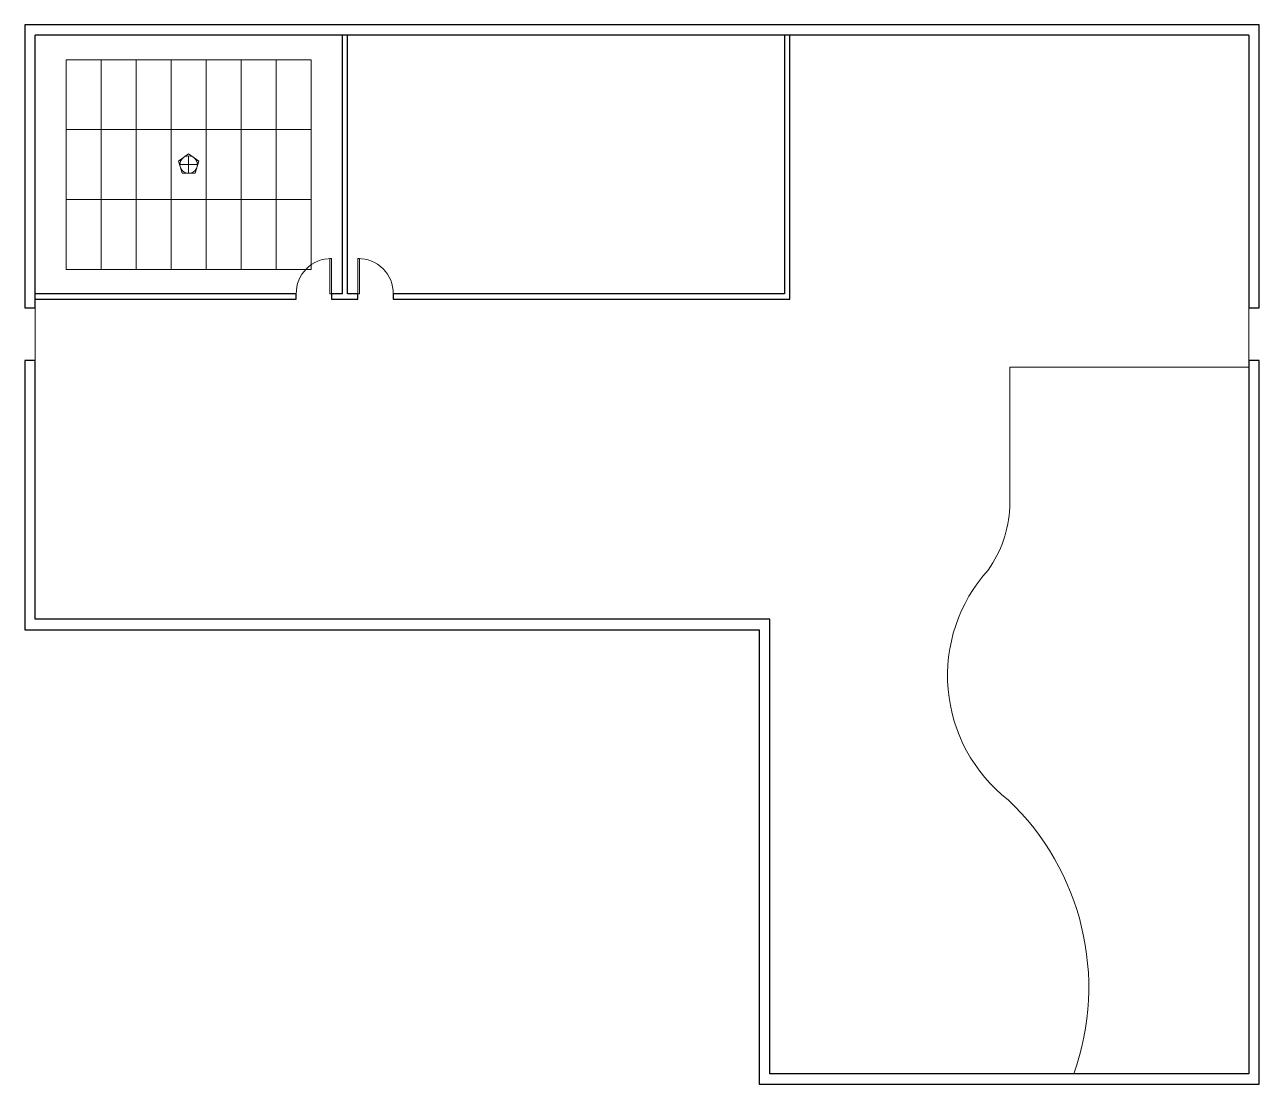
# Model space of a CAD drawing. Header units: millimetres. Extents: x -10004 to 25296, y -22879 to 7421.
import ezdxf

# ---------------------------------------------------------------- set-up
doc = ezdxf.new("R2010")
doc.units = ezdxf.units.MM
for name, color, linetype, lineweight in [('A-G22-M-FloorOutline', 6, 'Continuous', 15), ('A-G25-M-Walls', 250, 'Continuous', 15), ('A-G252-M-WallsInterior', 250, 'Continuous', 15), ('A-G322-M-Doors', 1, 'Continuous', 15), ('A-G332-M-CeilingGrid', 1, 'Continuous', 15), ('A-G541-M-GeneralLighting', 4, 'Continuous', 15)]:
    doc.layers.add(name, color=color, linetype=linetype, lineweight=lineweight)

msp = doc.modelspace()

# ---------------------------------------------------------------- linework, layer by layer
at = {"layer": 'A-G22-M-FloorOutline'}
for p, q in [((-9704, -674), (-9704, -2184)), ((24996, -2184), (24996, -674))]:
    msp.add_line(p, q, dxfattribs=at)
at = {"layer": 'A-G25-M-Walls', "lineweight": 25}
for p, q in [((25296, 7421), (-10004, 7421)), ((-10004, 7421), (-10004, -674)), ((25296, -674), (25296, 7421)), ((24996, 7121), (-9704, 7121)), ((-9704, -674), (-9704, 7121)), ((24996, 7121), (24996, -674)), ((-10004, -674), (-9704, -674)), ((24996, -674), (25296, -674)), ((-9704, -2184), (-10004, -2184)), ((-10004, -2184), (-10004, -9879)), ((-9704, -9579), (-9704, -2184)), ((25296, -2184), (24996, -2184)), ((24996, -2184), (24996, -22579)), ((25296, -22879), (25296, -2184)), ((-10004, -9879), (10996, -9879)), ((11296, -9579), (-9704, -9579)), ((10996, -9879), (10996, -22879)), ((11296, -22579), (11296, -9579)), ((24996, -22579), (11296, -22579)), ((10996, -22879), (25296, -22879))]:
    msp.add_line(p, q, dxfattribs=at)
at = {"layer": 'A-G252-M-WallsInterior', "lineweight": 25}
for p, q in [((-929, 7121), (-929, -279)), ((-779, -279), (-779, 7121)), ((11721, 7121), (11721, -279)), ((11871, -429), (11871, 7121)), ((-2239, -279), (-9704, -279)), ((-2239, -429), (-2239, -279)), ((-929, -279), (-1229, -279)), ((-1229, -279), (-1229, -429)), ((-479, -279), (-779, -279)), ((-479, -429), (-479, -279)), ((11721, -279), (531, -279)), ((531, -279), (531, -429)), ((-9704, -429), (-2239, -429)), ((-1229, -429), (-479, -429)), ((531, -429), (11871, -429))]:
    msp.add_line(p, q, dxfattribs=at)
at = {"layer": 'A-G252-M-WallsInterior'}
msp.add_lwpolyline([(18159, -6376), (18159, -2376), (24996, -2376)], dxfattribs=at)
for centre, radius, start, end in [((14817, -6230), 3345, 324.5, 357.5), ((20893, -11192), 4512, 138, 232), ((13026, -20111), 7394, 340.5, 46.5)]:
    msp.add_arc(centre, radius, start, end, dxfattribs=at)
at = {"layer": 'A-G322-M-Doors'}
for p, q in [((-1229, 731), (-1279, 731)), ((-1279, 731), (-1279, -279)), ((-1229, -279), (-1229, 731))]:
    msp.add_line(p, q, dxfattribs=at)
msp.add_lwpolyline([(-479, -279), (-429, -279), (-429, 731), (-479, 731)], close=True, dxfattribs=at)
msp.add_lwpolyline([(-1279, -279), (-1229, -279)], dxfattribs=at)
for centre, start, end in [((-1254, -254), 88.5461, 181.4539), ((-454, -254), 358.5461, 91.4539)]:
    msp.add_arc(centre, 985, start, end, dxfattribs=at)
at = {"layer": 'A-G332-M-CeilingGrid'}
for points in [[(-8817, 6421), (-7817, 6421), (-7817, 4421), (-8817, 4421)], [(-7817, 6421), (-6817, 6421), (-6817, 4421), (-7817, 4421)], [(-6817, 6421), (-5817, 6421), (-5817, 4421), (-6817, 4421)], [(-5817, 6421), (-4817, 6421), (-4817, 4421), (-5817, 4421)], [(-4817, 6421), (-3817, 6421), (-3817, 4421), (-4817, 4421)], [(-3817, 6421), (-2817, 6421), (-2817, 4421), (-3817, 4421)], [(-2817, 6421), (-1817, 6421), (-1817, 4421), (-2817, 4421)], [(-8817, 4421), (-7817, 4421), (-7817, 2421), (-8817, 2421)], [(-7817, 4421), (-6817, 4421), (-6817, 2421), (-7817, 2421)], [(-6817, 4421), (-5817, 4421), (-5817, 2421), (-6817, 2421)], [(-5817, 4421), (-4817, 4421), (-4817, 2421), (-5817, 2421)], [(-4817, 4421), (-3817, 4421), (-3817, 2421), (-4817, 2421)], [(-3817, 4421), (-2817, 4421), (-2817, 2421), (-3817, 2421)], [(-2817, 4421), (-1817, 4421), (-1817, 2421), (-2817, 2421)], [(-8817, 2421), (-7817, 2421), (-7817, 421), (-8817, 421)], [(-7817, 2421), (-6817, 2421), (-6817, 421), (-7817, 421)], [(-6817, 2421), (-5817, 2421), (-5817, 421), (-6817, 421)], [(-5817, 2421), (-4817, 2421), (-4817, 421), (-5817, 421)], [(-4817, 2421), (-3817, 2421), (-3817, 421), (-4817, 421)], [(-3817, 2421), (-2817, 2421), (-2817, 421), (-3817, 421)], [(-2817, 2421), (-1817, 2421), (-1817, 421), (-2817, 421)]]:
    msp.add_lwpolyline(points, close=True, dxfattribs=at)
at = {"layer": 'A-G541-M-GeneralLighting'}
msp.add_lwpolyline([(-5135, 3171), (-5023, 3517), (-5317, 3730), (-5611, 3517), (-5499, 3171)], close=True, dxfattribs=at)
for points in [[(-5317, 3671), (-5317, 3171)], [(-5567, 3421), (-5067, 3421)]]:
    msp.add_lwpolyline(points, dxfattribs=at)
msp.add_circle((-5317, 3421), 250, dxfattribs=at)

doc.saveas('drawing.dxf')
